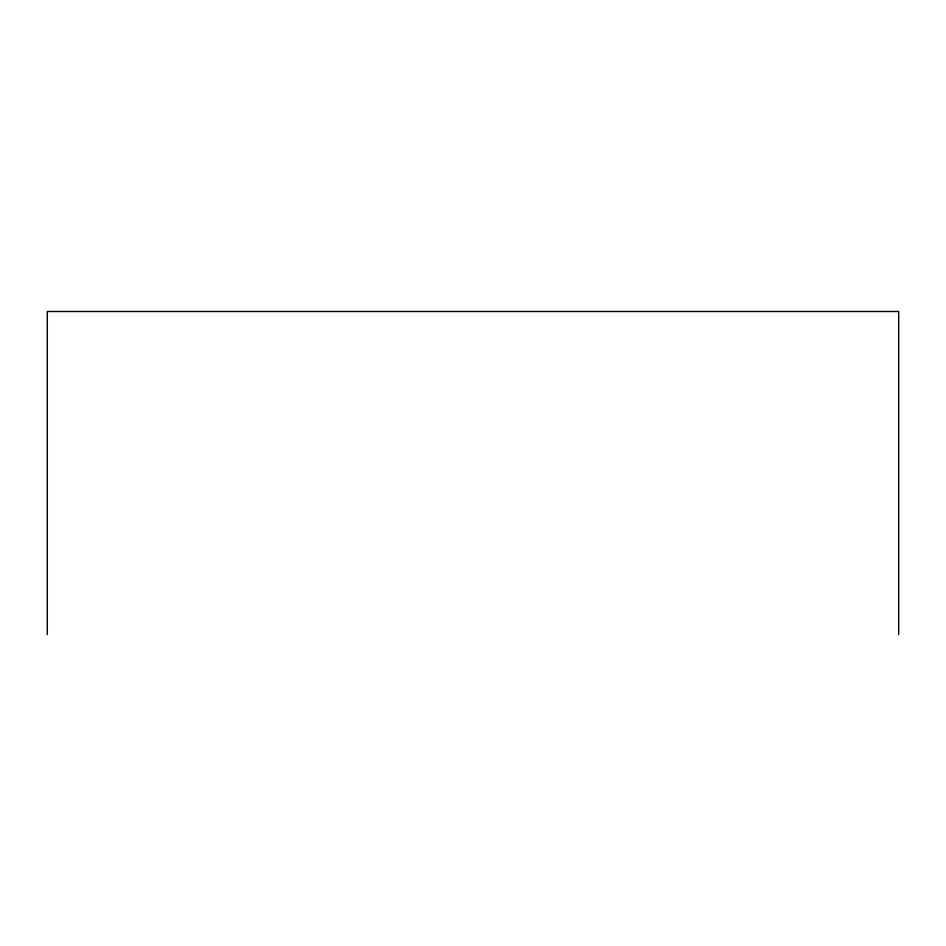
<?xml version="1.0" encoding="UTF-8"?>
<svg xmlns="http://www.w3.org/2000/svg" width="946" height="946" viewBox="0 0 946 946"><rect width="100%" height="100%" fill="white"/><g stroke="black" fill="none" stroke-linecap="round" stroke-linejoin="round"><path stroke-width="1.42" d="M898.7 634.506L898.7 311.494L47.3 311.494L47.3 634.506"/></g></svg>
